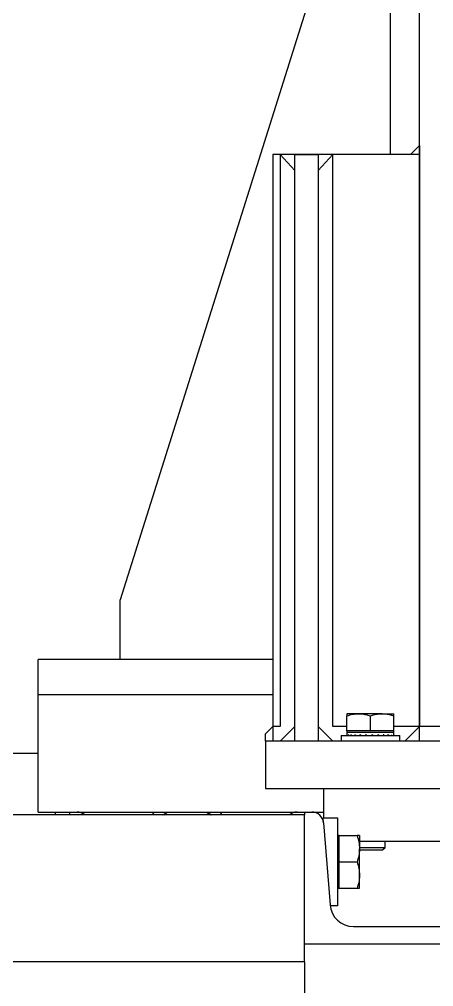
# Model space of a CAD drawing. Header units: millimetres. Extents: x 0 to 11880, y 0 to 8400.
# Drawn here: x 10575.6 to 10716.8, y 4994.6 to 5324.2 of the extents above; entities that cross this region are included whole.
import ezdxf

# ---------------------------------------------------------------- set-up
doc = ezdxf.new("R2010")
doc.units = ezdxf.units.MM
doc.header["$LTSCALE"] = 20

msp = doc.modelspace()

# ---------------------------------------------------------------- linework, layer by layer
at = {"color": 7, "linetype": 'Continuous', "lineweight": 25}
for p, q in [((10679.66, 5347.65), (10609.94, 5126.45)), ((10701.98, 5336.22), (10701.98, 5278.25)), ((10711.98, 5083.25), (10711.98, 5330.25)), ((10708.98, 5278.25), (10711.98, 5281.25)), ((10711.98, 5281.25), (10711.98, 5278.25)), ((10711.98, 5278.25), (10661.98, 5278.25)), ((10661.98, 5278.25), (10661.98, 5083.25)), ((10664.48, 5278.25), (10664.48, 5083.25)), ((10669.48, 5272.69), (10664.48, 5278.25)), ((10669.48, 5278.25), (10664.48, 5278.25)), ((10669.48, 5278.25), (10677.48, 5278.25)), ((10669.48, 5078.25), (10669.48, 5278.25)), ((10669.48, 5272.69), (10669.48, 5278.25)), ((10677.48, 5278.25), (10677.48, 5078.25)), ((10682.48, 5278.25), (10677.48, 5278.25)), ((10682.48, 5278.25), (10677.48, 5272.69)), ((10677.48, 5278.25), (10677.48, 5272.69)), ((10682.48, 5083.25), (10682.48, 5278.25)), ((10711.98, 5278.25), (10708.98, 5278.25)), ((10711.98, 5278.25), (10711.98, 5083.25)), ((10609.94, 5106.15), (10609.94, 5126.45)), ((10581.98, 5094.15), (10581.98, 5106.15)), ((10661.98, 5106.15), (10581.98, 5106.15)), ((10581.98, 5094.15), (10661.98, 5094.15)), ((10581.98, 5086.15), (10581.98, 5094.15)), ((10581.98, 5062.15), (10581.98, 5086.15)), ((10691.28, 5087.65), (10687.28, 5087.65)), ((10687.28, 5081.85), (10687.28, 5086.93)), ((10699.28, 5087.65), (10691.28, 5087.65)), ((10695.28, 5081.85), (10695.28, 5086.93)), ((10699.28, 5087.65), (10703.28, 5087.65)), ((10703.28, 5081.85), (10703.28, 5086.93)), ((10659.48, 5080.75), (10661.98, 5083.25)), ((10664.48, 5083.25), (10661.98, 5083.25)), ((10661.98, 5083.25), (10661.98, 5078.25)), ((10664.48, 5078.25), (10669.48, 5083.25)), ((10669.48, 5078.25), (10669.48, 5083.25)), ((10677.48, 5083.25), (10682.48, 5078.25)), ((10677.48, 5083.25), (10677.48, 5078.25)), ((10687.28, 5083.25), (10682.48, 5083.25)), ((10711.98, 5083.25), (10703.28, 5083.25)), ((10706.98, 5078.25), (10711.98, 5083.25)), ((10722.28, 5083.25), (10711.98, 5083.25)), ((10711.98, 5078.25), (10711.98, 5083.25)), ((10659.48, 5078.25), (10659.48, 5080.75)), ((10685.28, 5080.25), (10685.28, 5078.25)), ((10685.28, 5080.25), (10699.09, 5080.25)), ((10687.28, 5081.85), (10687.28, 5081.25)), ((10691.28, 5081.85), (10687.28, 5081.85)), ((10687.28, 5081.25), (10687.28, 5080.25)), ((10703.28, 5081.25), (10687.28, 5081.25)), ((10687.3, 5080.45), (10687.29, 5080.45)), ((10687.29, 5080.45), (10687.29, 5080.25)), ((10687.3, 5080.45), (10687.3, 5080.25)), ((10687.75, 5080.45), (10687.68, 5080.45)), ((10687.68, 5080.45), (10687.68, 5080.25)), ((10687.75, 5080.45), (10687.75, 5080.25)), ((10688.71, 5080.45), (10688.59, 5080.45)), ((10688.59, 5080.45), (10688.59, 5080.25)), ((10688.71, 5080.45), (10688.71, 5080.25)), ((10690.11, 5080.45), (10689.95, 5080.45)), ((10689.95, 5080.45), (10689.95, 5080.25)), ((10690.11, 5080.45), (10690.11, 5080.25)), ((10695.28, 5081.85), (10691.28, 5081.85)), ((10691.87, 5080.45), (10691.68, 5080.45)), ((10691.68, 5080.45), (10691.68, 5080.25)), ((10691.87, 5080.45), (10691.87, 5080.25)), ((10693.86, 5080.45), (10693.65, 5080.45)), ((10693.65, 5080.45), (10693.65, 5080.25)), ((10693.86, 5080.45), (10693.86, 5080.25)), ((10699.28, 5081.85), (10695.28, 5081.85)), ((10695.95, 5080.45), (10695.74, 5080.45)), ((10695.74, 5080.45), (10695.74, 5080.25)), ((10695.95, 5080.45), (10695.95, 5080.25)), ((10697.99, 5080.45), (10697.79, 5080.45)), ((10697.79, 5080.45), (10697.79, 5080.25)), ((10697.99, 5080.45), (10697.99, 5080.25)), ((10699.09, 5080.25), (10705.28, 5080.25)), ((10703.28, 5081.85), (10699.28, 5081.85)), ((10699.84, 5080.45), (10699.67, 5080.45)), ((10699.67, 5080.45), (10699.67, 5080.25)), ((10699.84, 5080.45), (10699.84, 5080.25)), ((10701.39, 5080.45), (10701.25, 5080.45)), ((10701.25, 5080.45), (10701.25, 5080.25)), ((10701.39, 5080.45), (10701.39, 5080.25)), ((10702.51, 5080.45), (10702.42, 5080.45)), ((10702.42, 5080.45), (10702.42, 5080.25)), ((10702.51, 5080.45), (10702.51, 5080.25)), ((10703.15, 5080.45), (10703.11, 5080.45)), ((10703.11, 5080.45), (10703.11, 5080.25)), ((10703.15, 5080.45), (10703.15, 5080.25)), ((10703.28, 5081.25), (10703.28, 5081.85)), ((10703.28, 5080.25), (10703.28, 5081.25)), ((10705.28, 5078.25), (10705.28, 5080.25)), ((10659.48, 5078.25), (10659.48, 5062.15)), ((10669.48, 5078.25), (10659.48, 5078.25)), ((10746.48, 5078.25), (10669.48, 5078.25)), ((10537.78, 5074.15), (10581.98, 5074.15)), ((10581.98, 5054.15), (10581.98, 5062.15)), ((10659.48, 5062.15), (10669.48, 5062.15)), ((10669.48, 5062.15), (10746.48, 5062.15)), ((10679.27, 5062.15), (10679.27, 5052.15)), ((10679.27, 5062.15), (10746.28, 5062.15)), ((10672.78, 5053.15), (6107.78, 5053.15)), ((10581.98, 5054.15), (10592.78, 5054.15)), ((10587.78, 5054.15), (10587.78, 5053.15)), ((10592.78, 5053.15), (10592.78, 5054.15)), ((10592.78, 5054.15), (10595.28, 5054.15)), ((10595.28, 5054.15), (10670.27, 5054.15)), ((10621.6, 5054.15), (10620.78, 5053.15)), ((10624.36, 5053.15), (10626.1, 5054.15)), ((10639.46, 5054.15), (10641.19, 5053.15)), ((10670.27, 5054.15), (10672.78, 5054.15)), ((10672.78, 5054.15), (10672.78, 5053.15)), ((10672.78, 5054.15), (10675.28, 5054.15)), ((10672.78, 5003.15), (10672.78, 5053.15)), ((10675.28, 5054.15), (10679.27, 5054.15)), ((10679.27, 5050.46), (10679.14, 5052.15)), ((10679.14, 5052.15), (10684.04, 5052.15)), ((10679.27, 5050.46), (10681.51, 5022.51)), ((10684.04, 5052.15), (10684.04, 5022.15)), ((10684.64, 5046.15), (10684.04, 5046.15)), ((10684.64, 5041.65), (10684.64, 5046.15)), ((10684.64, 5046.15), (10690.73, 5046.15)), ((10691.54, 5046.15), (10691.54, 5041.65)), ((10745.77, 5044.15), (10691.54, 5044.15)), ((10700.28, 5042.07), (10700.28, 5044.15)), ((10684.64, 5037.15), (10684.64, 5041.65)), ((10691.54, 5042.07), (10697.78, 5042.07)), ((10691.54, 5032.65), (10691.54, 5041.65)), ((10691.54, 5041.25), (10697.36, 5041.25)), ((10697.36, 5041.25), (10699.45, 5041.25)), ((10697.78, 5042.07), (10700.28, 5042.07)), ((10699.45, 5041.25), (10700.28, 5042.07)), ((10684.64, 5037.15), (10690.73, 5037.15)), ((10684.64, 5032.65), (10684.64, 5037.15)), ((10684.64, 5028.15), (10684.64, 5032.65)), ((10691.54, 5028.15), (10691.54, 5032.65)), ((10684.04, 5028.15), (10684.64, 5028.15)), ((10684.64, 5028.15), (10690.73, 5028.15)), ((10684.04, 5022.15), (10681.54, 5022.15)), ((10689.48, 5015.15), (10736.07, 5015.15)), ((10752.78, 5009.15), (10672.78, 5009.15)), ((10672.78, 5003.15), (6107.78, 5003.15)), ((10672.78, 5003.15), (10672.78, 5001.15)), ((10672.78, 5001.15), (10672.78, 4988.15))]:
    msp.add_line(p, q, dxfattribs=at)
at = {"color": 7, "linetype": 'Continuous', "lineweight": 25, "flags": 128}
for points in [[(10624.84, 5053.15), (10625.47, 5053.67), (10626.14, 5054.15)], [(10639.41, 5054.15), (10640.08, 5053.67), (10640.71, 5053.15)], [(10644.78, 5053.15), (10644.35, 5053.69), (10643.96, 5054.15)]]:
    msp.add_lwpolyline(points, dxfattribs=at)
at = {"color": 7, "linetype": 'Continuous', "lineweight": 25}
for centre, radius, start, end in [((10595.28, 5050.15), 4, 48.5904, 90), ((10670.27, 5050.15), 4, 90, 131.4096), ((10675.28, 5050.15), 4, 4.57, 90), ((10689.48, 5023.15), 8, 184.57, 270)]:
    msp.add_arc(centre, radius, start, end, dxfattribs=at)
for points, knots in [([(10687.28, 5086.93), (10687.93, 5087.13), (10689.24, 5087.53), (10690.59, 5087.61), (10691.28, 5087.65)], [0, 0, 0, 0, 0.495458, 1, 1, 1, 1]), ([(10687.28, 5087.65), (10687.28, 5087.65), (10687.28, 5087.64), (10687.28, 5087.48), (10687.28, 5087.12), (10687.28, 5086.93)], [0, 0, 0, 0, 0.070086, 0.530782, 1, 1, 1, 1]), ([(10691.28, 5087.65), (10691.37, 5087.65), (10692.09, 5087.64), (10693.44, 5087.48), (10694.66, 5087.12), (10695.28, 5086.93)], [0, 0, 0, 0, 0.070086, 0.530782, 1, 1, 1, 1]), ([(10695.28, 5086.93), (10695.52, 5087.01), (10696.82, 5087.43), (10698.18, 5087.55), (10699.28, 5087.65)], [0, 0, 0, 0, 0.188696, 1, 1, 1, 1]), ([(10699.28, 5087.65), (10699.57, 5087.64), (10700.92, 5087.61), (10702.24, 5087.23), (10703.28, 5086.93)], [0, 0, 0, 0, 0.214378, 1, 1, 1, 1]), ([(10703.28, 5086.93), (10703.28, 5087.13), (10703.28, 5087.53), (10703.28, 5087.61), (10703.28, 5087.65)], [0, 0, 0, 0, 0.495458, 1, 1, 1, 1]), ([(10690.73, 5046.15), (10690.96, 5045.42), (10691.41, 5043.94), (10691.49, 5042.42), (10691.54, 5041.65)], [0, 0, 0, 0, 0.495458, 1, 1, 1, 1]), ([(10691.54, 5046.15), (10691.53, 5046.15), (10691.49, 5046.15), (10691.07, 5046.15), (10690.73, 5046.15)], [0, 0, 0, 0, 0.220364, 1, 1, 1, 1]), ([(10691.54, 5041.65), (10691.54, 5041.54), (10691.53, 5040.73), (10691.35, 5039.21), (10690.94, 5037.84), (10690.73, 5037.15)], [0, 0, 0, 0, 0.07009, 0.530784, 1, 1, 1, 1]), ([(10690.73, 5037.15), (10690.96, 5036.42), (10691.41, 5034.94), (10691.49, 5033.42), (10691.54, 5032.65)], [0, 0, 0, 0, 0.495458, 1, 1, 1, 1]), ([(10691.54, 5032.65), (10691.54, 5032.54), (10691.53, 5031.73), (10691.35, 5030.21), (10690.94, 5028.84), (10690.73, 5028.15)], [0, 0, 0, 0, 0.07009, 0.530784, 1, 1, 1, 1]), ([(10690.73, 5028.15), (10691.07, 5028.15), (10691.49, 5028.15), (10691.53, 5028.15), (10691.54, 5028.15)], [0, 0, 0, 0, 0.779636, 1, 1, 1, 1])]:
    msp.add_open_spline(points, degree=3, knots=knots, dxfattribs=at)

doc.saveas('drawing.dxf')
